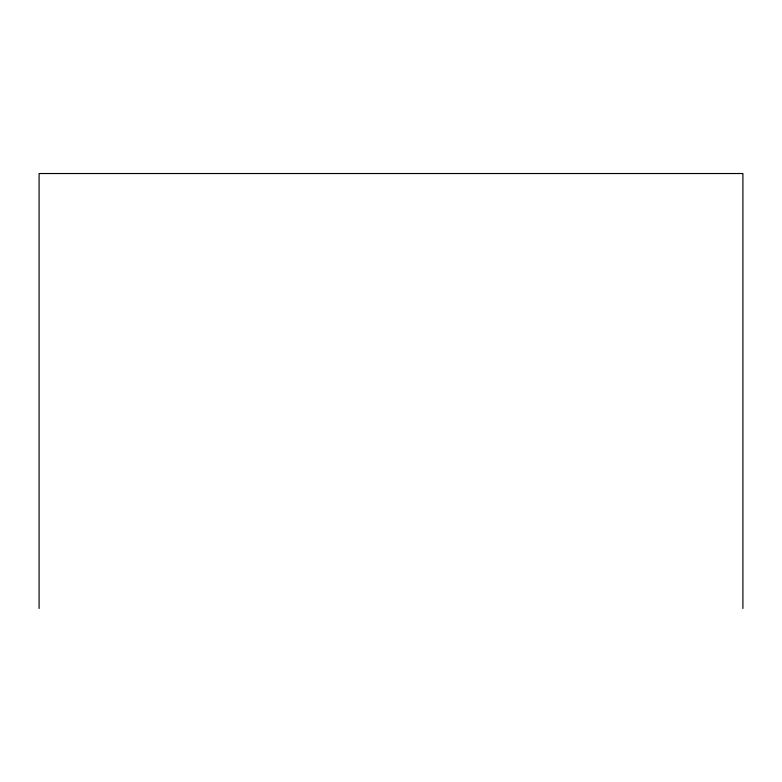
<?xml version="1.0" encoding="UTF-8"?>
<svg xmlns="http://www.w3.org/2000/svg" width="782" height="782" viewBox="0 0 782 782"><rect width="100%" height="100%" fill="white"/><g stroke="black" fill="none" stroke-linecap="round" stroke-linejoin="round"><path stroke-width="1.17" d="M742.9 608.474L742.9 173.526L39.1 173.526L39.1 608.474"/></g></svg>
